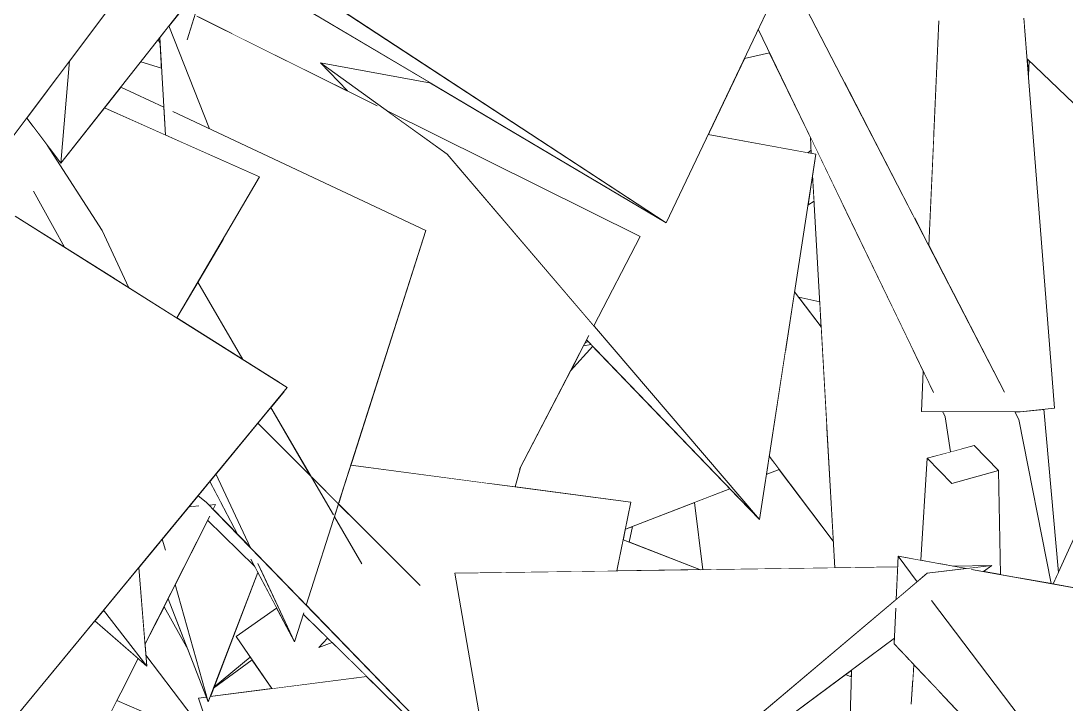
# Model space of a CAD drawing. Header units: millimetres. Extents: x -9413 to 8527, y -300 to 11224.
# Drawn here: x -6527 to -5940, y 4386 to 4770 of the extents above; entities that cross this region are included whole.
import ezdxf

# ---------------------------------------------------------------- set-up
doc = ezdxf.new("R2010")
doc.units = ezdxf.units.MM
doc.header["$MEASUREMENT"] = 0
doc.linetypes.add('Wipeout_Contour', pattern=[1000, 0, -1000])
doc.layers.add('Interior - Furniture', color=7, linetype='Continuous')
doc.layers.add('Interior - Furniture _Pen_No__4', color=7, linetype='Continuous', lineweight=20, true_color=0x029e21)

# ---------------------------------------------------------------- blocks, each defined once
blk = doc.blocks.new('Section Elem_40_6')
at = {"color": 254, "linetype": 'Wipeout_Contour', "lineweight": 0, "ltscale": 52964.041589}
blk.add_wipeout([(-5961.9, 4777.61), (-5789.05, 4611.16), (-5783.12, 4625.9), (-5939.13, 4776.13), (-5940.61, 4772.25), (-5945.12, 4781.9), (-5957.31, 4793.63)], dxfattribs=at).dxf.layer = 'Interior - Furniture'
at = {"color": 254, "linetype": 'Wipeout_Contour', "lineweight": 0, "ltscale": 30604.570129}
blk.add_wipeout([(-6099.81, 4792.98), (-6112.9, 4765.44), (-6014.4, 4561.39), (-6013.04, 4561.68)], dxfattribs=at).dxf.layer = 'Interior - Furniture'
at = {"color": 254, "linetype": 'Wipeout_Contour', "lineweight": 0, "ltscale": 32052.477595}
blk.add_wipeout([(-6459.92, 4747.25), (-6448.24, 4743.57), (-6449.05, 4757.35), (-6450.05, 4759.8)], dxfattribs=at).dxf.layer = 'Interior - Furniture'
at = {"color": 254, "linetype": 'Wipeout_Contour', "lineweight": 0, "ltscale": 31758.811168}
blk.add_wipeout([(-6347.07, 4744.39), (-6409.04, 4763.27), (-6343.81, 4730.82), (-6358.98, 4746.59)], dxfattribs=at).dxf.layer = 'Interior - Furniture'
at = {"color": 254, "linetype": 'Wipeout_Contour', "lineweight": 0, "ltscale": 32007.559501}
blk.add_wipeout([(-6480.36, 4721.26), (-6446.05, 4706.05), (-6446.96, 4721.61), (-6471.14, 4732.99)], dxfattribs=at).dxf.layer = 'Interior - Furniture'
at = {"color": 254, "linetype": 'Wipeout_Contour', "lineweight": 0, "ltscale": 24009.176674}
blk.add_wipeout([(-6520.2, 4674.41), (-6508.02, 4646.29), (-6502.76, 4642.98)], dxfattribs=at).dxf.layer = 'Interior - Furniture'
at = {"color": 254, "linetype": 'Wipeout_Contour', "lineweight": 0, "ltscale": 23165.234752}
blk.add_wipeout([(-6209.35, 4590.98), (-6210.45, 4588.86), (-6208.48, 4590.08)], dxfattribs=at).dxf.layer = 'Interior - Furniture'
at = {"color": 254, "linetype": 'Wipeout_Contour', "lineweight": 0, "ltscale": 52466.455497}
blk.add_wipeout([(-6007.79, 4547.7), (-6004.79, 4527.96), (-5991.62, 4531.58), (-5977.91, 4517.49), (-5976.66, 4459.04), (-5965.91, 4457.13), (-5966.46, 4546.23)], dxfattribs=at).dxf.layer = 'Interior - Furniture'
at = {"color": 254, "linetype": 'Wipeout_Contour', "lineweight": 0, "ltscale": 23544.158762}
blk.add_wipeout([(-6431.39, 4498.93), (-6432.87, 4497.14), (-6429.88, 4497.39)], dxfattribs=at).dxf.layer = 'Interior - Furniture'
at = {"color": 254, "linetype": 'Wipeout_Contour', "lineweight": 0, "ltscale": 30556.386055}
blk.add_wipeout([(-6188.8, 4478.57), (-6185.46, 4477.28), (-6183.64, 4486.11), (-6187.57, 4484.59)], dxfattribs=at).dxf.layer = 'Interior - Furniture'
at = {"color": 254, "linetype": 'Wipeout_Contour', "lineweight": 0, "ltscale": 23547.68803}
blk.add_wipeout([(-6448.96, 4477.63), (-6446.01, 4472.69), (-6447.8, 4479.03)], dxfattribs=at).dxf.layer = 'Interior - Furniture'
at = {"color": 254, "linetype": 'Wipeout_Contour', "lineweight": 0, "ltscale": 62369.326038}
blk.add_wipeout([(-6446.82, 4440.98), (-6457.53, 4419.69), (-6457.05, 4413.7), (-6420.47, 4365.64), (-6419.32, 4365.14), (-6427.46, 4389.69), (-6423.05, 4390.25), (-6433.35, 4416.71)], dxfattribs=at).dxf.layer = 'Interior - Furniture'
at = {"color": 254, "linetype": 'Wipeout_Contour', "lineweight": 0, "ltscale": 29845.286167}
blk.add_wipeout([(-6060.71, 4397.47), (-6062.2, 4341.58), (-6034.49, 4346.85), (-6029.42, 4399.29)], dxfattribs=at).dxf.layer = 'Interior - Furniture'
at = {"color": 254, "linetype": 'Wipeout_Contour', "lineweight": 0, "ltscale": 30580.724937}
blk.add_wipeout([(-6097.08, 4798.72), (-6099.81, 4792.98), (-6013.04, 4561.68), (-5974.43, 4561.64)], dxfattribs=at).dxf.layer = 'Interior - Furniture'
at = {"color": 254, "linetype": 'Wipeout_Contour', "lineweight": 0, "ltscale": 39801.351473}
blk.add_wipeout([(-6424.3, 4779.95), (-6427.21, 4772.3), (-6409.04, 4763.27), (-6347.07, 4744.39), (-6297.95, 4735.32)], dxfattribs=at).dxf.layer = 'Interior - Furniture'
at = {"color": 254, "linetype": 'Wipeout_Contour', "lineweight": 0, "ltscale": 37695.393501}
blk.add_wipeout([(-5963.57, 4771.79), (-5961.78, 4748.92), (-5797.34, 4590.57), (-5789.05, 4611.16), (-5961.9, 4777.61)], dxfattribs=at).dxf.layer = 'Interior - Furniture'
at = {"color": 254, "linetype": 'Wipeout_Contour', "lineweight": 0, "ltscale": 24046.544422}
blk.add_wipeout([(-6449.25, 4760.81), (-6450.05, 4759.8), (-6449.05, 4757.35)], dxfattribs=at).dxf.layer = 'Interior - Furniture'
at = {"color": 254, "linetype": 'Wipeout_Contour', "lineweight": 0, "ltscale": 39959.737471}
blk.add_wipeout([(-6512.5, 4700.39), (-6521.53, 4712.31), (-6473.9, 4624.83), (-6466.64, 4620.26), (-6481.63, 4652.31)], dxfattribs=at).dxf.layer = 'Interior - Furniture'
at = {"color": 254, "linetype": 'Wipeout_Contour', "lineweight": 0, "ltscale": 22610.559437}
blk.add_wipeout([(-6008.92, 4550.71), (-6009.25, 4550.71), (-6007.79, 4547.7)], dxfattribs=at).dxf.layer = 'Interior - Furniture'
at = {"color": 254, "linetype": 'Wipeout_Contour', "lineweight": 0, "ltscale": 22378.403804}
blk.add_wipeout([(-5966.46, 4546.23), (-5965.91, 4457.13), (-5948.17, 4453.96)], dxfattribs=at).dxf.layer = 'Interior - Furniture'
at = {"color": 254, "linetype": 'Wipeout_Contour', "lineweight": 0, "ltscale": 30024.944059}
blk.add_wipeout([(-6021.59, 4467.06), (-6012.37, 4465.42), (-6004.16, 4510.29), (-6017.87, 4524.37)], dxfattribs=at).dxf.layer = 'Interior - Furniture'
at = {"color": 254, "linetype": 'Wipeout_Contour', "lineweight": 0, "ltscale": 62724.40888}
blk.add_wipeout([(-6427.72, 4503.38), (-6423.2, 4499.82), (-6421.53, 4498.09), (-6417.93, 4498.4), (-6419.26, 4495.76), (-6418.81, 4495.3), (-6414.84, 4499.47), (-6421.13, 4511.37)], dxfattribs=at).dxf.layer = 'Interior - Furniture'
at = {"color": 254, "linetype": 'Wipeout_Contour', "lineweight": 0, "ltscale": 38082.232317}
blk.add_wipeout([(-6185.46, 4477.28), (-6145.41, 4461.79), (-6144.05, 4461.81), (-6148.69, 4499.62), (-6183.64, 4486.11)], dxfattribs=at).dxf.layer = 'Interior - Furniture'
at = {"color": 254, "linetype": 'Wipeout_Contour', "lineweight": 0, "ltscale": 23525.761907}
blk.add_wipeout([(-6480.77, 4439.05), (-6456.58, 4407.64), (-6460.95, 4463.09)], dxfattribs=at).dxf.layer = 'Interior - Furniture'
at = {"color": 254, "linetype": 'Wipeout_Contour', "lineweight": 0, "ltscale": 23460.947062}
blk.add_wipeout([(-6446.82, 4440.98), (-6433.35, 4416.71), (-6444.54, 4445.5)], dxfattribs=at).dxf.layer = 'Interior - Furniture'
at = {"color": 254, "linetype": 'Wipeout_Contour', "lineweight": 0, "ltscale": 38844.551713}
blk.add_wipeout([(-6420.89, 4390.53), (-6401.84, 4392.98), (-6386.18, 4394.99), (-6397.28, 4411.09), (-6419.06, 4395.29)], dxfattribs=at).dxf.layer = 'Interior - Furniture'
at = {"color": 254, "linetype": 'Wipeout_Contour', "lineweight": 0, "ltscale": 22472.801706}
blk.add_wipeout([(-6060.71, 4397.47), (-6059.88, 4405.89), (-6060.5, 4405.42)], dxfattribs=at).dxf.layer = 'Interior - Furniture'
at = {"color": 254, "linetype": 'Wipeout_Contour', "lineweight": 0, "ltscale": 29770.109073}
blk.add_wipeout([(-6029.42, 4399.29), (-6034.49, 4346.85), (-6032.2, 4347.29), (-6030.29, 4347.65)], dxfattribs=at).dxf.layer = 'Interior - Furniture'
at = {"color": 254, "linetype": 'Wipeout_Contour', "lineweight": 0, "ltscale": 93241.493933}
blk.add_wipeout([(-6081.69, 4886.66), (-6092.68, 4865.42), (-6090.23, 4822.17), (-6085.59, 4822.9), (-6089.77, 4814.1), (-6087.89, 4780.96), (-6064.14, 4735.04), (-6061.6, 4876.69), (-6061.89, 4876.83), (-6063.02, 4873.95), (-6072.62, 4849.46), (-6080.63, 4886.13)], dxfattribs=at).dxf.layer = 'Interior - Furniture'
at = {"color": 254, "linetype": 'Wipeout_Contour', "lineweight": 0, "ltscale": 39726.366779}
blk.add_wipeout([(-6420.82, 4789.08), (-6424.3, 4779.95), (-6297.95, 4735.32), (-6296.72, 4735.1), (-6359.27, 4772.21)], dxfattribs=at).dxf.layer = 'Interior - Furniture'
at = {"color": 254, "linetype": 'Wipeout_Contour', "lineweight": 0, "ltscale": 30493.062261}
blk.add_wipeout([(-6016.98, 4643.89), (-6004.93, 4620.59), (-5970.15, 4770.31), (-6011.33, 4770.2)], dxfattribs=at).dxf.layer = 'Interior - Furniture'
at = {"color": 254, "linetype": 'Wipeout_Contour', "lineweight": 0, "ltscale": 78737.785023}
blk.add_wipeout([(-6441.96, 4719.25), (-6434.7, 4701.01), (-6393.09, 4682.55), (-6413.5, 4647.8), (-6381.11, 4566.47), (-6377.54, 4564.23), (-6379.34, 4562.04), (-6357.94, 4508.31), (-6348.73, 4499), (-6299.77, 4652.31)], dxfattribs=at).dxf.layer = 'Interior - Furniture'
at = {"color": 254, "linetype": 'Wipeout_Contour', "lineweight": 0, "ltscale": 64136.434363}
blk.add_wipeout([(-6582.5, 4637.79), (-6530.52, 4660.44), (-6508.02, 4646.29), (-6520.2, 4674.41), (-6502.76, 4642.98), (-6473.9, 4624.83), (-6521.53, 4712.31), (-6524.02, 4715.6)], dxfattribs=at).dxf.layer = 'Interior - Furniture'
at = {"color": 254, "linetype": 'Wipeout_Contour', "lineweight": 0, "ltscale": 53749.062738}
blk.add_wipeout([(-6249.46, 4508.33), (-6184.47, 4499.82), (-6187.57, 4484.59), (-6128.87, 4507.28), (-6205.84, 4587.33), (-6218.39, 4573.53), (-6246.56, 4519.15)], dxfattribs=at).dxf.layer = 'Interior - Furniture'
at = {"color": 254, "linetype": 'Wipeout_Contour', "lineweight": 0, "ltscale": 30358.151531}
blk.add_wipeout([(-6097.49, 4585.53), (-6106.74, 4525.6), (-6070.71, 4477.91), (-6074.3, 4541.33)], dxfattribs=at).dxf.layer = 'Interior - Furniture'
at = {"color": 254, "linetype": 'Wipeout_Contour', "lineweight": 0, "ltscale": 22661.981111}
blk.add_wipeout([(-6020.14, 4573.28), (-6021.15, 4550.75), (-6017.29, 4567.37)], dxfattribs=at).dxf.layer = 'Interior - Furniture'
at = {"color": 254, "linetype": 'Wipeout_Contour', "lineweight": 0, "ltscale": 30079.400452}
blk.add_wipeout([(-6008.92, 4550.71), (-6007.79, 4547.7), (-5966.46, 4546.23), (-5968.71, 4550.57)], dxfattribs=at).dxf.layer = 'Interior - Furniture'
at = {"color": 254, "linetype": 'Wipeout_Contour', "lineweight": 0, "ltscale": 22482.953805}
blk.add_wipeout([(-6004.16, 4510.29), (-6012.37, 4465.42), (-6007.05, 4464.47)], dxfattribs=at).dxf.layer = 'Interior - Furniture'
at = {"color": 254, "linetype": 'Wipeout_Contour', "lineweight": 0, "ltscale": 22864.947779}
blk.add_wipeout([(-6192.35, 4461.11), (-6145.41, 4461.79), (-6188.8, 4478.57)], dxfattribs=at).dxf.layer = 'Interior - Furniture'
at = {"color": 254, "linetype": 'Wipeout_Contour', "lineweight": 0, "ltscale": 46704.643059}
blk.add_wipeout([(-6418.95, 4395.56), (-6398.39, 4412.7), (-6406.31, 4424.17), (-6383.54, 4440.21), (-6394.09, 4460.18), (-6396.16, 4454.81)], dxfattribs=at).dxf.layer = 'Interior - Furniture'
at = {"color": 254, "linetype": 'Wipeout_Contour', "lineweight": 0, "ltscale": 23528.770649}
blk.add_wipeout([(-6480.77, 4439.05), (-6485.74, 4433.03), (-6456.58, 4407.64)], dxfattribs=at).dxf.layer = 'Interior - Furniture'
at = {"color": 254, "linetype": 'Wipeout_Contour', "lineweight": 0, "ltscale": 44659.847363}
blk.add_wipeout([(-6030.29, 4347.65), (-6008.34, 4351.83), (-6013.5, 4361.83), (-6026.85, 4386.28), (-6026.01, 4399.14), (-6029.42, 4399.29)], dxfattribs=at).dxf.layer = 'Interior - Furniture'
at = {"color": 254, "linetype": 'Wipeout_Contour', "lineweight": 0, "ltscale": 57292.930715}
blk.add_wipeout([(-6594.38, 4893.33), (-6608.58, 4881.33), (-6597.15, 4766.3), (-6424.91, 4928.43), (-6586.48, 4900), (-6588.66, 4898.16), (-6593.92, 4892.65)], dxfattribs=at).dxf.layer = 'Interior - Furniture'
at = {"color": 254, "linetype": 'Wipeout_Contour', "lineweight": 0, "ltscale": 60434.511827}
blk.add_wipeout([(-6017.29, 4567.37), (-6021.15, 4550.75), (-5965.64, 4550.55), (-5970.15, 4770.31), (-6004.93, 4620.59), (-5974.43, 4561.64), (-6013.04, 4561.68), (-6014.4, 4561.39)], dxfattribs=at).dxf.layer = 'Interior - Furniture'
at = {"color": 254, "linetype": 'Wipeout_Contour', "lineweight": 0, "ltscale": 23705.538063}
blk.add_wipeout([(-6427.84, 4623.41), (-6439.66, 4603.29), (-6402.53, 4579.95)], dxfattribs=at).dxf.layer = 'Interior - Furniture'
at = {"color": 254, "linetype": 'Wipeout_Contour', "lineweight": 0, "ltscale": 30479.787613}
blk.add_wipeout([(-6092.49, 4617.94), (-6097.49, 4585.53), (-6074.3, 4541.33), (-6077.54, 4598.34)], dxfattribs=at).dxf.layer = 'Interior - Furniture'
at = {"color": 254, "linetype": 'Wipeout_Contour', "lineweight": 0, "ltscale": 30877.599787}
blk.add_wipeout([(-6211.14, 4587.53), (-6218.39, 4573.53), (-6205.84, 4587.33), (-6206.79, 4588.31)], dxfattribs=at).dxf.layer = 'Interior - Furniture'
at = {"color": 254, "linetype": 'Wipeout_Contour', "lineweight": 0, "ltscale": 22788.301557}
blk.add_wipeout([(-6108.35, 4515.22), (-6101.04, 4518.04), (-6106.74, 4525.6)], dxfattribs=at).dxf.layer = 'Interior - Furniture'
at = {"color": 254, "linetype": 'Wipeout_Contour', "lineweight": 0, "ltscale": 37437.652619}
blk.add_wipeout([(-6007.05, 4464.47), (-6003.59, 4463.85), (-5990.13, 4464.04), (-5977.91, 4517.49), (-6004.16, 4510.29)], dxfattribs=at).dxf.layer = 'Interior - Furniture'
at = {"color": 254, "linetype": 'Wipeout_Contour', "lineweight": 0, "ltscale": 44881.056986}
blk.add_wipeout([(-6060.71, 4397.47), (-6029.42, 4399.29), (-6029.23, 4412.39), (-6036.53, 4420.08), (-6036.38, 4423.39), (-6059.88, 4405.89)], dxfattribs=at).dxf.layer = 'Interior - Furniture'
at = {"color": 254, "linetype": 'Wipeout_Contour', "lineweight": 0, "ltscale": 31102.392346}
blk.add_wipeout([(-6419.06, 4395.29), (-6397.28, 4411.09), (-6398.39, 4412.7), (-6418.95, 4395.56)], dxfattribs=at).dxf.layer = 'Interior - Furniture'
at = {"color": 254, "linetype": 'Wipeout_Contour', "lineweight": 0, "ltscale": 22783.115531}
blk.add_wipeout([(-5965.64, 4550.55), (-5963.57, 4771.79), (-5970.15, 4770.31)], dxfattribs=at).dxf.layer = 'Interior - Furniture'
at = {"color": 254, "linetype": 'Wipeout_Contour', "lineweight": 0, "ltscale": 55834.526488}
blk.add_wipeout([(-6504.78, 4690.21), (-6512.5, 4700.39), (-6481.63, 4652.31), (-6466.64, 4620.26), (-6439.66, 4603.29), (-6393.09, 4682.55), (-6480.36, 4721.26)], dxfattribs=at).dxf.layer = 'Interior - Furniture'
at = {"color": 254, "linetype": 'Wipeout_Contour', "lineweight": 0, "ltscale": 61143.812736}
blk.add_wipeout([(-6083.02, 4703.55), (-6083.57, 4704.67), (-6083.05, 4695.65), (-6080.57, 4695.19), (-6082.37, 4683.55), (-6069.85, 4462.89), (-6069.01, 4462.9), (-6065.36, 4666.95)], dxfattribs=at).dxf.layer = 'Interior - Furniture'
at = {"color": 254, "linetype": 'Wipeout_Contour', "lineweight": 0, "ltscale": 37348.990474}
blk.add_wipeout([(-5990.13, 4464.04), (-5981.62, 4464.17), (-5986.21, 4460.75), (-5976.66, 4459.04), (-5977.91, 4517.49)], dxfattribs=at).dxf.layer = 'Interior - Furniture'
at = {"color": 254, "linetype": 'Wipeout_Contour', "lineweight": 0, "ltscale": 69771.096767}
blk.add_wipeout([(-6406.31, 4424.17), (-6386.18, 4394.99), (-6332.89, 4401.83), (-6352.32, 4420.91), (-6359.76, 4418.03), (-6354.87, 4423.41), (-6368.57, 4436.87), (-6373.54, 4421.29), (-6383.54, 4440.21)], dxfattribs=at).dxf.layer = 'Interior - Furniture'
at = {"color": 254, "linetype": 'Wipeout_Contour', "lineweight": 0, "ltscale": 22405.23326}
blk.add_wipeout([(-6029.23, 4412.39), (-6029.42, 4399.29), (-6028.4, 4411.52)], dxfattribs=at).dxf.layer = 'Interior - Furniture'
at = {"color": 254, "linetype": 'Wipeout_Contour', "lineweight": 0, "ltscale": 22476.853056}
blk.add_wipeout([(-6060.5, 4405.42), (-6063.94, 4402.86), (-6060.61, 4401.56)], dxfattribs=at).dxf.layer = 'Interior - Furniture'
at = {"color": 254, "linetype": 'Wipeout_Contour', "lineweight": 0, "ltscale": 30898.913174}
blk.add_wipeout([(-6064.14, 4735.04), (-6043.82, 4695.77), (-6054.35, 4873.09), (-6061.6, 4876.69)], dxfattribs=at).dxf.layer = 'Interior - Furniture'
at = {"color": 254, "linetype": 'Wipeout_Contour', "lineweight": 0, "ltscale": 22629.254467}
blk.add_wipeout([(-5963.57, 4771.79), (-5965.64, 4550.55), (-5946.44, 4552.63)], dxfattribs=at).dxf.layer = 'Interior - Furniture'
at = {"color": 254, "linetype": 'Wipeout_Contour', "lineweight": 0, "ltscale": 46284.710034}
blk.add_wipeout([(-6120.69, 4749.04), (-6140.98, 4706.34), (-6085.02, 4696.01), (-6083.16, 4697.56), (-6083.57, 4704.67), (-6106.49, 4752.15)], dxfattribs=at).dxf.layer = 'Interior - Furniture'
at = {"color": 254, "linetype": 'Wipeout_Contour', "lineweight": 0, "ltscale": 23012.020209}
blk.add_wipeout([(-6082.37, 4683.55), (-6084.97, 4666.66), (-6081.53, 4668.79)], dxfattribs=at).dxf.layer = 'Interior - Furniture'
at = {"color": 254, "linetype": 'Wipeout_Contour', "lineweight": 0, "ltscale": 45305.365738}
blk.add_wipeout([(-6069.01, 4462.9), (-6034.58, 4463.4), (-6034.31, 4469.33), (-6030.34, 4468.62), (-6038.85, 4612.04), (-6065.36, 4666.95)], dxfattribs=at).dxf.layer = 'Interior - Furniture'
at = {"color": 254, "linetype": 'Wipeout_Contour', "lineweight": 0, "ltscale": 22892.962006}
blk.add_wipeout([(-6078.33, 4612.28), (-6090.16, 4614.89), (-6077.54, 4598.34)], dxfattribs=at).dxf.layer = 'Interior - Furniture'
at = {"color": 254, "linetype": 'Wipeout_Contour', "lineweight": 0, "ltscale": 30043.608655}
blk.add_wipeout([(-5991.62, 4531.58), (-6017.87, 4524.37), (-6004.16, 4510.29), (-5977.91, 4517.49)], dxfattribs=at).dxf.layer = 'Interior - Furniture'
at = {"color": 254, "linetype": 'Wipeout_Contour', "lineweight": 0, "ltscale": 23225.963414}
blk.add_wipeout([(-6354.87, 4423.41), (-6359.76, 4418.03), (-6352.32, 4420.91)], dxfattribs=at).dxf.layer = 'Interior - Furniture'
at = {"color": 254, "linetype": 'Wipeout_Contour', "lineweight": 0, "ltscale": 29860.632315}
blk.add_wipeout([(-6029.42, 4399.29), (-6026.01, 4399.14), (-6025.41, 4408.37), (-6028.4, 4411.52)], dxfattribs=at).dxf.layer = 'Interior - Furniture'
at = {"color": 254, "linetype": 'Wipeout_Contour', "lineweight": 0, "ltscale": 84775.312456}
blk.add_wipeout([(-6427.46, 4389.69), (-6419.32, 4365.14), (-6343.06, 4332.48), (-6350.72, 4343.59), (-6258.26, 4305.2), (-6256.85, 4306.77), (-6261.11, 4331.3), (-6332.89, 4401.83), (-6420.89, 4390.53), (-6422.02, 4387.59), (-6423.05, 4390.25)], dxfattribs=at).dxf.layer = 'Interior - Furniture'
at = {"color": 254, "linetype": 'Wipeout_Contour', "lineweight": 0, "ltscale": 44918.323356}
blk.add_wipeout([(-6112.37, 4366.79), (-6090.51, 4336.19), (-6062.2, 4341.58), (-6060.71, 4397.47), (-6060.61, 4401.56), (-6063.94, 4402.86)], dxfattribs=at).dxf.layer = 'Interior - Furniture'
at = {"layer": 'Interior - Furniture _Pen_No__4', "linetype": 'Continuous'}
blk.add_line((-5977.91, 4517.49), (-5991.62, 4531.58), dxfattribs=at)
at = {"color": 254, "linetype": 'Wipeout_Contour', "lineweight": 0, "ltscale": 46190.081278}
blk.add_wipeout([(-6034.84, 4863.4), (-6054.35, 4873.09), (-6043.82, 4695.77), (-6024.72, 4658.85), (-6022.77, 4770.13), (-6027.36, 4814.64)], dxfattribs=at).dxf.layer = 'Interior - Furniture'
at = {"color": 254, "linetype": 'Wipeout_Contour', "lineweight": 0, "ltscale": 23442.147532}
blk.add_wipeout([(-6353.61, 4780.38), (-6164.58, 4656.7), (-6085.59, 4822.9)], dxfattribs=at).dxf.layer = 'Interior - Furniture'
at = {"color": 254, "linetype": 'Wipeout_Contour', "lineweight": 0, "ltscale": 22858.395355}
blk.add_wipeout([(-5961.78, 4748.92), (-5961.04, 4739.45), (-5960.67, 4747.85)], dxfattribs=at).dxf.layer = 'Interior - Furniture'
at = {"color": 254, "linetype": 'Wipeout_Contour', "lineweight": 0, "ltscale": 29772.708657}
blk.add_wipeout([(-5858.86, 4649.81), (-5947.05, 4453.76), (-5929.5, 4450.63), (-5836.7, 4628.47)], dxfattribs=at).dxf.layer = 'Interior - Furniture'
at = {"color": 254, "linetype": 'Wipeout_Contour', "lineweight": 0, "ltscale": 30180.223648}
blk.add_wipeout([(-6026.01, 4585.44), (-6038.85, 4612.04), (-6030.34, 4468.62), (-6028.07, 4468.22)], dxfattribs=at).dxf.layer = 'Interior - Furniture'
at = {"color": 254, "linetype": 'Wipeout_Contour', "lineweight": 0, "ltscale": 60669.781142}
blk.add_wipeout([(-6128.87, 4507.28), (-6148.69, 4499.62), (-6144.05, 4461.81), (-6069.85, 4462.89), (-6070.71, 4477.91), (-6101.04, 4518.04), (-6108.35, 4515.22), (-6112.24, 4489.98)], dxfattribs=at).dxf.layer = 'Interior - Furniture'
at = {"color": 254, "linetype": 'Wipeout_Contour', "lineweight": 0, "ltscale": 39040.300768}
blk.add_wipeout([(-6440.57, 4453.39), (-6422.02, 4387.59), (-6394.09, 4460.18), (-6396.02, 4463.84), (-6422.32, 4489.67)], dxfattribs=at).dxf.layer = 'Interior - Furniture'
at = {"color": 254, "linetype": 'Wipeout_Contour', "lineweight": 0, "ltscale": 22382.791703}
blk.add_wipeout([(-6025.41, 4408.37), (-6026.85, 4386.28), (-6023.23, 4406.07)], dxfattribs=at).dxf.layer = 'Interior - Furniture'
at = {"layer": 'Interior - Furniture _Pen_No__4', "linetype": 'Continuous'}
for p, q in [((-5797.34, 4590.57), (-5961.78, 4748.92)), ((-5961.04, 4739.45), (-5960.67, 4747.85))]:
    blk.add_line(p, q, dxfattribs=at)
at = {"color": 254, "linetype": 'Wipeout_Contour', "lineweight": 0, "ltscale": 30534.326895}
blk.add_wipeout([(-6024.72, 4658.85), (-6016.98, 4643.89), (-6014.32, 4703.5), (-6022.77, 4770.13)], dxfattribs=at).dxf.layer = 'Interior - Furniture'
at = {"color": 254, "linetype": 'Wipeout_Contour', "lineweight": 0, "ltscale": 67803.421501}
blk.add_wipeout([(-6026.01, 4585.44), (-6028.07, 4468.22), (-6021.59, 4467.06), (-6017.87, 4524.37), (-6004.79, 4527.96), (-6007.79, 4547.7), (-6009.25, 4550.71), (-6021.15, 4550.75), (-6020.14, 4573.28)], dxfattribs=at).dxf.layer = 'Interior - Furniture'
at = {"color": 254, "linetype": 'Wipeout_Contour', "lineweight": 0, "ltscale": 52295.867731}
blk.add_wipeout([(-5965.64, 4550.55), (-5968.71, 4550.57), (-5966.46, 4546.23), (-5948.17, 4453.96), (-5947.05, 4453.76), (-5944.14, 4460.22), (-5952.44, 4551.98)], dxfattribs=at).dxf.layer = 'Interior - Furniture'
at = {"color": 254, "linetype": 'Wipeout_Contour', "lineweight": 0, "ltscale": 62420.723655}
blk.add_wipeout([(-6394.09, 4544.16), (-6417.66, 4515.58), (-6398.28, 4474.17), (-6366.96, 4441.92), (-6348.8, 4498.78), (-6357.7, 4507.69), (-6351.69, 4492.61), (-6364.35, 4514.36)], dxfattribs=at).dxf.layer = 'Interior - Furniture'
at = {"color": 254, "linetype": 'Wipeout_Contour', "lineweight": 0, "ltscale": 23437.082956}
blk.add_wipeout([(-6440.57, 4453.39), (-6444.54, 4445.5), (-6422.02, 4387.59)], dxfattribs=at).dxf.layer = 'Interior - Furniture'
at = {"color": 254, "linetype": 'Wipeout_Contour', "lineweight": 0, "ltscale": 29791.856039}
blk.add_wipeout([(-6023.23, 4406.07), (-6026.85, 4386.28), (-6013.5, 4361.83), (-6011.5, 4393.71)], dxfattribs=at).dxf.layer = 'Interior - Furniture'
at = {"layer": 'Interior - Furniture _Pen_No__4', "linetype": 'Continuous'}
for p, q in [((-5946.44, 4552.63), (-5963.57, 4771.79)), ((-6021.15, 4550.75), (-6020.14, 4573.28)), ((-5965.64, 4550.55), (-5946.44, 4552.63)), ((-6021.15, 4550.75), (-5965.64, 4550.55)), ((-6007.79, 4547.7), (-6009.25, 4550.71)), ((-6004.79, 4527.96), (-6007.79, 4547.7)), ((-5966.46, 4546.23), (-5968.71, 4550.57)), ((-5991.62, 4531.58), (-6017.87, 4524.37)), ((-6017.87, 4524.37), (-6004.16, 4510.29)), ((-6004.16, 4510.29), (-5977.91, 4517.49))]:
    blk.add_line(p, q, dxfattribs=at)
at = {"color": 254, "linetype": 'Wipeout_Contour', "lineweight": 0, "ltscale": 53831.859121}
blk.add_wipeout([(-6019.09, 4855.59), (-6027.36, 4814.64), (-6022.77, 4770.13), (-6014.32, 4703.5), (-6011.33, 4770.2), (-5993.59, 4815.63), (-5991.48, 4841.88)], dxfattribs=at).dxf.layer = 'Interior - Furniture'
at = {"color": 254, "linetype": 'Wipeout_Contour', "lineweight": 0, "ltscale": 23491.728517}
blk.add_wipeout([(-6393.79, 4544.52), (-6364.95, 4515.39), (-6386.83, 4552.96)], dxfattribs=at).dxf.layer = 'Interior - Furniture'
at = {"color": 254, "linetype": 'Wipeout_Contour', "lineweight": 0, "ltscale": 31319.260718}
blk.add_wipeout([(-6417.66, 4515.58), (-6421.13, 4511.37), (-6405.28, 4481.37), (-6398.28, 4474.17)], dxfattribs=at).dxf.layer = 'Interior - Furniture'
at = {"color": 254, "linetype": 'Wipeout_Contour', "lineweight": 0, "ltscale": 29965.286972}
blk.add_wipeout([(-5995.79, 4462.46), (-6034.31, 4469.33), (-6023.48, 4455.05), (-6017.86, 4459.79)], dxfattribs=at).dxf.layer = 'Interior - Furniture'
at = {"color": 254, "linetype": 'Wipeout_Contour', "lineweight": 0, "ltscale": 23315.113396}
blk.add_wipeout([(-6368.35, 4437.56), (-6392.71, 4462.27), (-6373.54, 4421.29)], dxfattribs=at).dxf.layer = 'Interior - Furniture'
at = {"color": 254, "linetype": 'Wipeout_Contour', "lineweight": 0, "ltscale": 22314.818054}
blk.add_wipeout([(-6011.5, 4393.71), (-6013.5, 4361.83), (-6007.24, 4389.23)], dxfattribs=at).dxf.layer = 'Interior - Furniture'
at = {"layer": 'Interior - Furniture _Pen_No__4', "linetype": 'Continuous'}
blk.add_line((-6016.98, 4643.89), (-6011.33, 4770.2), dxfattribs=at)
at = {"color": 254, "linetype": 'Wipeout_Contour', "lineweight": 0, "ltscale": 23489.187974}
blk.add_wipeout([(-6418.81, 4495.3), (-6405.28, 4481.37), (-6414.84, 4499.47)], dxfattribs=at).dxf.layer = 'Interior - Furniture'
at = {"color": 254, "linetype": 'Wipeout_Contour', "lineweight": 0, "ltscale": 23359.41178}
blk.add_wipeout([(-6394.15, 4465.33), (-6398.04, 4467.66), (-6373.54, 4421.29)], dxfattribs=at).dxf.layer = 'Interior - Furniture'
at = {"color": 254, "linetype": 'Wipeout_Contour', "lineweight": 0, "ltscale": 22280.992268}
blk.add_wipeout([(-6013.5, 4361.83), (-5988.11, 4369.08), (-6007.24, 4389.23)], dxfattribs=at).dxf.layer = 'Interior - Furniture'
at = {"color": 254, "linetype": 'Wipeout_Contour', "lineweight": 0, "ltscale": 117160.230808}
blk.add_wipeout([(-5993.09, 4461.98), (-6015.51, 4444.55), (-5953.14, 4362.33), (-5935.76, 4365.64), (-5931.91, 4362.55), (-5928.06, 4371.35), (-5909.57, 4344.69), (-5884.45, 4324.6), (-5898.5, 4328.73), (-5873.55, 4292.75), (-5812.18, 4282.46), (-5803.6, 4304.38), (-5865.58, 4357.18), (-5799.8, 4358.3), (-5787.42, 4345.74), (-5758.32, 4420.08)], dxfattribs=at).dxf.layer = 'Interior - Furniture'
at = {"layer": 'Interior - Furniture _Pen_No__4', "linetype": 'Continuous'}
for p, q in [((-5947.05, 4453.76), (-5858.86, 4649.81)), ((-5944.14, 4460.22), (-5952.44, 4551.98)), ((-5948.17, 4453.96), (-5966.46, 4546.23)), ((-5976.66, 4459.04), (-5977.91, 4517.49))]:
    blk.add_line(p, q, dxfattribs=at)
at = {"color": 254, "linetype": 'Wipeout_Contour', "lineweight": 0, "ltscale": 81137.536068}
blk.add_wipeout([(-6036.53, 4420.08), (-5898.3, 4274.48), (-5913.61, 4299.47), (-5904.27, 4297.9), (-5904.35, 4298.01), (-5942.59, 4338.12), (-5940.19, 4343.6), (-5959.23, 4361.17), (-5953.14, 4362.33), (-6015.51, 4444.55), (-6035.63, 4440.12)], dxfattribs=at).dxf.layer = 'Interior - Furniture'
at = {"color": 254, "linetype": 'Wipeout_Contour', "lineweight": 0, "ltscale": 22496.40526}
blk.add_wipeout([(-6034.31, 4469.33), (-6035.41, 4445.01), (-6023.48, 4455.05)], dxfattribs=at).dxf.layer = 'Interior - Furniture'
at = {"color": 254, "linetype": 'Wipeout_Contour', "lineweight": 0, "ltscale": 67473.228513}
blk.add_wipeout([(-6239.14, 4273.4), (-6237.79, 4273.39), (-6036.38, 4423.39), (-6035.63, 4440.12), (-6015.51, 4444.55), (-5993.09, 4461.98), (-5986.21, 4460.75), (-5981.62, 4464.17), (-6017.86, 4459.79)], dxfattribs=at).dxf.layer = 'Interior - Furniture'
at = {"layer": 'Interior - Furniture _Pen_No__4', "linetype": 'Continuous'}
for p, q in [((-6021.59, 4467.06), (-6017.87, 4524.37)), ((-6015.51, 4444.55), (-5953.14, 4362.33)), ((-6026.85, 4386.28), (-6025.41, 4408.37))]:
    blk.add_line(p, q, dxfattribs=at)
at = {"color": 254, "linetype": 'Wipeout_Contour', "lineweight": 0, "ltscale": 37841.342876}
blk.add_wipeout([(-6034.58, 4463.4), (-6283.37, 4459.79), (-6251.08, 4273.46), (-6239.14, 4273.4), (-6035.41, 4445.01)], dxfattribs=at).dxf.layer = 'Interior - Furniture'
at = {"color": 254, "linetype": 'Wipeout_Contour', "lineweight": 0, "ltscale": 22419.294211}
blk.add_wipeout([(-5981.62, 4464.17), (-6003.59, 4463.85), (-5995.79, 4462.46)], dxfattribs=at).dxf.layer = 'Interior - Furniture'
at = {"layer": 'Interior - Furniture _Pen_No__4', "linetype": 'Continuous'}
for p, q in [((-6035.41, 4445.01), (-6034.31, 4469.33)), ((-5995.79, 4462.46), (-6034.31, 4469.33)), ((-6034.31, 4469.33), (-6023.48, 4455.05)), ((-6017.86, 4459.79), (-5981.62, 4464.17)), ((-6003.59, 4463.85), (-5981.62, 4464.17)), ((-5758.32, 4420.08), (-5993.1, 4461.98)), ((-5981.62, 4464.17), (-5986.21, 4460.75)), ((-6036.53, 4420.08), (-6035.63, 4440.12)), ((-5898.29, 4274.46), (-6036.53, 4420.08)), ((-6060.61, 4401.56), (-6063.94, 4402.86)), ((-6060.71, 4397.47), (-6060.5, 4405.42)), ((-6062.2, 4341.58), (-6060.71, 4397.47))]:
    blk.add_line(p, q, dxfattribs=at)
at = {"color": 254, "linetype": 'Wipeout_Contour', "lineweight": 0, "ltscale": 92730.530095}
blk.add_wipeout([(-6366.96, 4441.92), (-6261.45, 4333.32), (-6283.37, 4459.79), (-6192.35, 4461.11), (-6184.47, 4499.82), (-6341.88, 4520.44), (-6346.71, 4505.32), (-6343.92, 4495.17), (-6302.99, 4452.87), (-6343.44, 4493.4), (-6335.65, 4465.06), (-6351.1, 4491.59)], dxfattribs=at).dxf.layer = 'Interior - Furniture'
at = {"layer": 'Interior - Furniture _Pen_No__4', "linetype": 'Continuous'}
for p, q in [((-6183.64, 4486.11), (-6185.46, 4477.28)), ((-6145.41, 4461.79), (-6188.8, 4478.57)), ((-6239.14, 4273.4), (-6017.86, 4459.79)), ((-6036.38, 4423.39), (-6237.79, 4273.39))]:
    blk.add_line(p, q, dxfattribs=at)
at = {"color": 254, "linetype": 'Wipeout_Contour', "lineweight": 0, "ltscale": 30846.636144}
blk.add_wipeout([(-6265.74, 4510.46), (-6249.46, 4508.33), (-6246.56, 4519.15), (-6246.96, 4518.4)], dxfattribs=at).dxf.layer = 'Interior - Furniture'
at = {"color": 254, "linetype": 'Wipeout_Contour', "lineweight": 0, "ltscale": 116852.219271}
blk.add_wipeout([(-6427.72, 4503.38), (-6431.39, 4498.93), (-6429.88, 4497.39), (-6427.23, 4497.61), (-6421.18, 4491.94), (-6422.32, 4489.67), (-6396.02, 4463.84), (-6398.04, 4467.66), (-6394.15, 4465.33), (-6392.71, 4462.27), (-6368.35, 4437.56), (-6368.57, 4436.87), (-6261.11, 4331.3), (-6261.45, 4333.32), (-6423.2, 4499.82)], dxfattribs=at).dxf.layer = 'Interior - Furniture'
at = {"layer": 'Interior - Furniture _Pen_No__4', "linetype": 'Continuous'}
for p, q in [((-6283.37, 4459.79), (-6034.58, 4463.4)), ((-6251.08, 4273.46), (-6283.37, 4459.79)), ((-6373.54, 4421.29), (-6368.35, 4437.56)), ((-6359.76, 4418.03), (-6354.87, 4423.41)), ((-6352.32, 4420.91), (-6359.76, 4418.03))]:
    blk.add_line(p, q, dxfattribs=at)
at = {"color": 254, "linetype": 'Wipeout_Contour', "lineweight": 0, "ltscale": 38776.391126}
blk.add_wipeout([(-6552.86, 4349.67), (-6421.66, 4092.77), (-6327.49, 4325.81), (-6473.34, 4388.28), (-6509.04, 4317.31)], dxfattribs=at).dxf.layer = 'Interior - Furniture'
at = {"layer": 'Interior - Furniture _Pen_No__4', "linetype": 'Continuous'}
blk.add_line((-6368.57, 4436.87), (-6261.11, 4331.3), dxfattribs=at)
at = {"color": 254, "linetype": 'Wipeout_Contour', "lineweight": 0, "ltscale": 23734.890102}
blk.add_wipeout([(-6573.19, 4327), (-6377.54, 4564.23), (-6530.52, 4660.44)], dxfattribs=at).dxf.layer = 'Interior - Furniture'
at = {"layer": 'Interior - Furniture _Pen_No__4', "linetype": 'Continuous'}
for p, q in [((-6398.04, 4467.66), (-6373.54, 4421.29)), ((-6373.54, 4421.29), (-6394.15, 4465.33)), ((-6406.31, 4424.17), (-6383.54, 4440.21)), ((-6386.18, 4394.99), (-6406.31, 4424.17)), ((-6420.47, 4365.64), (-6457.05, 4413.7)), ((-6398.39, 4412.7), (-6418.95, 4395.56)), ((-6419.06, 4395.29), (-6397.28, 4411.09)), ((-6420.89, 4390.53), (-6332.89, 4401.83)), ((-6427.46, 4389.69), (-6423.05, 4390.25)), ((-6419.32, 4365.14), (-6427.46, 4389.69))]:
    blk.add_line(p, q, dxfattribs=at)
at = {"color": 254, "linetype": 'Wipeout_Contour', "lineweight": 0, "ltscale": 23716.168339}
blk.add_wipeout([(-6164.58, 4656.7), (-6418.59, 4822.9), (-6368.94, 4777.95)], dxfattribs=at).dxf.layer = 'Interior - Furniture'
at = {"color": 254, "linetype": 'Wipeout_Contour', "lineweight": 0, "ltscale": 31295.437935}
blk.add_wipeout([(-6393.79, 4544.52), (-6394.09, 4544.16), (-6364.35, 4514.36), (-6364.95, 4515.39)], dxfattribs=at).dxf.layer = 'Interior - Furniture'
at = {"color": 254, "linetype": 'Wipeout_Contour', "lineweight": 0, "ltscale": 31356.970707}
blk.add_wipeout([(-6485.74, 4433.03), (-6551.97, 4352.73), (-6509.04, 4317.31), (-6461.46, 4411.89)], dxfattribs=at).dxf.layer = 'Interior - Furniture'
at = {"layer": 'Interior - Furniture _Pen_No__4', "linetype": 'Continuous'}
for p, q in [((-6509.04, 4317.31), (-6461.46, 4411.89)), ((-6327.49, 4325.81), (-6473.34, 4388.28))]:
    blk.add_line(p, q, dxfattribs=at)
at = {"color": 254, "linetype": 'Wipeout_Contour', "lineweight": 0, "ltscale": 40043.838341}
blk.add_wipeout([(-6433.77, 4759.54), (-6428.31, 4772.85), (-6427.21, 4772.3), (-6414.99, 4804.37), (-6423.3, 4793.81)], dxfattribs=at).dxf.layer = 'Interior - Furniture'
at = {"color": 254, "linetype": 'Wipeout_Contour', "lineweight": 0, "ltscale": 46650.798599}
blk.add_wipeout([(-6357.94, 4508.31), (-6363.74, 4513.74), (-6302.99, 4452.87), (-6343.92, 4495.17), (-6348.56, 4499.52), (-6348.73, 4499)], dxfattribs=at).dxf.layer = 'Interior - Furniture'
at = {"color": 254, "linetype": 'Wipeout_Contour', "lineweight": 0, "ltscale": 62755.98502}
blk.add_wipeout([(-6460.95, 4463.09), (-6457.53, 4419.69), (-6421.18, 4491.94), (-6427.23, 4497.61), (-6432.87, 4497.14), (-6447.8, 4479.03), (-6446.01, 4472.69), (-6448.96, 4477.63)], dxfattribs=at).dxf.layer = 'Interior - Furniture'
at = {"layer": 'Interior - Furniture _Pen_No__4', "linetype": 'Continuous'}
for p, q in [((-6427.23, 4497.61), (-6432.87, 4497.14)), ((-6457.53, 4419.69), (-6421.18, 4491.94)), ((-6422.32, 4489.67), (-6396.02, 4463.84)), ((-6446.01, 4472.68), (-6447.8, 4479.03)), ((-6456.58, 4407.64), (-6460.95, 4463.09)), ((-6422.02, 4387.59), (-6394.09, 4460.18)), ((-6422.02, 4387.59), (-6440.57, 4453.39)), ((-6433.35, 4416.71), (-6446.82, 4440.98)), ((-6444.54, 4445.5), (-6422.02, 4387.59)), ((-6456.58, 4407.64), (-6480.77, 4439.05)), ((-6485.74, 4433.03), (-6456.58, 4407.64))]:
    blk.add_line(p, q, dxfattribs=at)
at = {"color": 254, "linetype": 'Wipeout_Contour', "lineweight": 0, "ltscale": 72302.019709}
blk.add_wipeout([(-6499.93, 4747.66), (-6504.78, 4690.21), (-6407.98, 4813.29), (-6418.59, 4822.9), (-6406.59, 4815.05), (-6324.79, 4919.06), (-6358.02, 4944.98), (-6420.49, 4872.96), (-6412.47, 4864.04)], dxfattribs=at).dxf.layer = 'Interior - Furniture'
at = {"color": 254, "linetype": 'Wipeout_Contour', "lineweight": 0, "ltscale": 23514.974317}
blk.add_wipeout([(-6417.93, 4498.4), (-6421.53, 4498.09), (-6419.26, 4495.76)], dxfattribs=at).dxf.layer = 'Interior - Furniture'
at = {"layer": 'Interior - Furniture _Pen_No__4', "linetype": 'Continuous'}
for p, q in [((-6423.2, 4499.82), (-6427.72, 4503.38)), ((-6417.93, 4498.4), (-6421.53, 4498.09)), ((-6419.26, 4495.76), (-6417.93, 4498.4))]:
    blk.add_line(p, q, dxfattribs=at)
at = {"color": 254, "linetype": 'Wipeout_Contour', "lineweight": 0, "ltscale": 24118.589876}
blk.add_wipeout([(-6499.93, 4747.66), (-6524.02, 4715.6), (-6504.78, 4690.21)], dxfattribs=at).dxf.layer = 'Interior - Furniture'
at = {"color": 254, "linetype": 'Wipeout_Contour', "lineweight": 0, "ltscale": 77596.363031}
blk.add_wipeout([(-6296.72, 4735.1), (-6358.98, 4746.59), (-6322.25, 4720.09), (-6179.3, 4648.99), (-6205.3, 4598.8), (-6193.42, 4584.91), (-6112.24, 4489.98), (-6080.57, 4695.19), (-6140.98, 4706.34), (-6164.58, 4656.7)], dxfattribs=at).dxf.layer = 'Interior - Furniture'
at = {"layer": 'Interior - Furniture _Pen_No__4', "linetype": 'Continuous'}
for p, q in [((-5974.42, 4561.62), (-6097.08, 4798.72)), ((-6083.05, 4695.65), (-6083.57, 4704.67)), ((-6083.16, 4697.56), (-6085.02, 4696.01)), ((-6069.85, 4462.89), (-6082.37, 4683.55)), ((-6081.53, 4668.79), (-6084.97, 4666.66)), ((-6077.54, 4598.34), (-6092.49, 4617.94)), ((-6078.33, 4612.28), (-6090.16, 4614.89)), ((-6070.71, 4477.91), (-6106.74, 4525.6)), ((-6101.04, 4518.04), (-6108.35, 4515.22))]:
    blk.add_line(p, q, dxfattribs=at)
at = {"color": 254, "linetype": 'Wipeout_Contour', "lineweight": 0, "ltscale": 48528.737811}
blk.add_wipeout([(-6594.61, 4621.67), (-6412.47, 4864.04), (-6449.54, 4905.25), (-6555.14, 4805.84), (-6545.65, 4730.17), (-6573.52, 4767.96)], dxfattribs=at).dxf.layer = 'Interior - Furniture'
at = {"color": 254, "linetype": 'Wipeout_Contour', "lineweight": 0, "ltscale": 54620.148854}
blk.add_wipeout([(-6287.72, 4695.19), (-6358.98, 4746.59), (-6343.81, 4730.82), (-6327, 4722.46), (-6208.09, 4593.42), (-6209.35, 4590.98), (-6112.24, 4489.98)], dxfattribs=at).dxf.layer = 'Interior - Furniture'
at = {"layer": 'Interior - Furniture _Pen_No__4', "linetype": 'Continuous'}
for p, q in [((-6164.58, 4656.7), (-6085.59, 4822.9)), ((-6014.39, 4561.37), (-6112.9, 4765.44)), ((-6120.69, 4749.04), (-6106.49, 4752.15)), ((-6499.93, 4747.66), (-6504.78, 4690.21)), ((-6504.78, 4690.21), (-6524.02, 4715.6)), ((-6080.57, 4695.19), (-6140.98, 4706.34)), ((-6481.63, 4652.31), (-6512.5, 4700.39)), ((-6112.24, 4489.98), (-6080.57, 4695.19)), ((-6502.76, 4642.98), (-6520.21, 4674.44)), ((-6466.64, 4620.26), (-6481.63, 4652.31)), ((-6128.87, 4507.28), (-6187.57, 4484.59)), ((-6192.35, 4461.11), (-6184.47, 4499.82)), ((-6144.05, 4461.81), (-6148.69, 4499.62))]:
    blk.add_line(p, q, dxfattribs=at)
at = {"color": 254, "linetype": 'Wipeout_Contour', "lineweight": 0, "ltscale": 94678.713406}
blk.add_wipeout([(-6436.56, 4776.95), (-6444.09, 4767.38), (-6421.34, 4709.54), (-6299.77, 4652.31), (-6341.88, 4520.44), (-6265.74, 4510.46), (-6246.96, 4518.4), (-6208.09, 4593.42), (-6327, 4722.46), (-6428.31, 4772.85), (-6433.77, 4759.54), (-6429.52, 4773.45)], dxfattribs=at).dxf.layer = 'Interior - Furniture'
at = {"layer": 'Interior - Furniture _Pen_No__4', "linetype": 'Continuous'}
for p, q in [((-6296.72, 4735.1), (-6358.98, 4746.59)), ((-6358.98, 4746.59), (-6343.81, 4730.82)), ((-6246.99, 4518.32), (-6208.09, 4593.43)), ((-6211.14, 4587.53), (-6206.79, 4588.31)), ((-6208.48, 4590.08), (-6210.45, 4588.86)), ((-6209.35, 4590.98), (-6112.24, 4489.98)), ((-6218.39, 4573.53), (-6205.84, 4587.33)), ((-6249.46, 4508.33), (-6246.56, 4519.15)), ((-6421.13, 4511.37), (-6405.28, 4481.37)), ((-6398.28, 4474.17), (-6417.66, 4515.58))]:
    blk.add_line(p, q, dxfattribs=at)
at = {"color": 254, "linetype": 'Wipeout_Contour', "lineweight": 0, "ltscale": 47929.882262}
blk.add_wipeout([(-6444.09, 4767.38), (-6449.25, 4760.81), (-6446.05, 4706.05), (-6434.7, 4701.01), (-6441.96, 4719.25), (-6421.34, 4709.54)], dxfattribs=at).dxf.layer = 'Interior - Furniture'
at = {"color": 254, "linetype": 'Wipeout_Contour', "lineweight": 0, "ltscale": 31193.848443}
blk.add_wipeout([(-6179.3, 4648.99), (-6322.25, 4720.09), (-6287.72, 4695.19), (-6205.3, 4598.8)], dxfattribs=at).dxf.layer = 'Interior - Furniture'
at = {"color": 254, "linetype": 'Wipeout_Contour', "lineweight": 0, "ltscale": 31556.973239}
blk.add_wipeout([(-6413.5, 4647.8), (-6427.84, 4623.41), (-6402.53, 4579.95), (-6381.11, 4566.47)], dxfattribs=at).dxf.layer = 'Interior - Furniture'
at = {"color": 254, "linetype": 'Wipeout_Contour', "lineweight": 0, "ltscale": 46856.069881}
blk.add_wipeout([(-6379.34, 4562.04), (-6386.83, 4552.96), (-6351.69, 4492.61), (-6357.7, 4507.69), (-6363.74, 4513.74), (-6357.94, 4508.31)], dxfattribs=at).dxf.layer = 'Interior - Furniture'
at = {"layer": 'Interior - Furniture _Pen_No__4', "linetype": 'Continuous'}
for p, q in [((-6594.61, 4621.67), (-6412.47, 4864.04)), ((-6164.58, 4656.7), (-6418.59, 4822.9)), ((-6504.78, 4690.21), (-6407.98, 4813.29)), ((-6433.78, 4759.52), (-6423.3, 4793.81)), ((-6368.94, 4777.95), (-6164.58, 4656.7)), ((-6327, 4722.46), (-6428.31, 4772.85)), ((-6444.09, 4767.38), (-6421.34, 4709.54)), ((-6449.05, 4757.35), (-6450.05, 4759.8)), ((-6446.05, 4706.05), (-6449.25, 4760.81)), ((-6448.24, 4743.57), (-6459.92, 4747.25)), ((-6287.72, 4695.19), (-6358.98, 4746.59)), ((-6446.96, 4721.61), (-6471.14, 4732.99)), ((-6393.09, 4682.55), (-6480.36, 4721.26)), ((-6299.77, 4652.31), (-6441.97, 4719.26)), ((-6179.3, 4648.99), (-6322.25, 4720.09)), ((-6112.24, 4489.98), (-6287.72, 4695.19)), ((-6439.66, 4603.29), (-6393.09, 4682.55)), ((-6377.54, 4564.23), (-6530.52, 4660.44)), ((-6205.3, 4598.8), (-6179.3, 4648.99)), ((-6402.53, 4579.95), (-6427.84, 4623.41)), ((-6573.19, 4327), (-6377.54, 4564.23)), ((-6364.35, 4514.36), (-6394.09, 4544.16))]:
    blk.add_line(p, q, dxfattribs=at)
at = {"color": 254, "linetype": 'Wipeout_Contour', "lineweight": 0, "ltscale": 31084.711251}
blk.add_wipeout([(-6351.1, 4491.59), (-6335.65, 4465.06), (-6343.44, 4493.4), (-6348.8, 4498.78)], dxfattribs=at).dxf.layer = 'Interior - Furniture'
at = {"layer": 'Interior - Furniture _Pen_No__4', "linetype": 'Continuous'}
for p, q in [((-6351.67, 4492.57), (-6386.83, 4552.96)), ((-6335.64, 4465.04), (-6351.1, 4491.59))]:
    blk.add_line(p, q, dxfattribs=at)
at = {"color": 254, "linetype": 'Wipeout_Contour', "lineweight": 0, "ltscale": 23339.570562}
blk.add_wipeout([(-6346.71, 4505.32), (-6348.56, 4499.52), (-6343.92, 4495.17)], dxfattribs=at).dxf.layer = 'Interior - Furniture'
at = {"layer": 'Interior - Furniture _Pen_No__4', "linetype": 'Continuous'}
for p, q in [((-6348.73, 4499), (-6299.77, 4652.31)), ((-6184.47, 4499.82), (-6341.88, 4520.44)), ((-6302.96, 4452.85), (-6363.75, 4513.75)), ((-6261.45, 4333.32), (-6423.2, 4499.82)), ((-6366.96, 4441.92), (-6348.8, 4498.78))]:
    blk.add_line(p, q, dxfattribs=at)

msp = doc.modelspace()

# ---------------------------------------------------------------- block references
at = {"layer": 'Interior - Furniture'}
msp.add_blockref('Section Elem_40_6', (0, 0), dxfattribs=at)

doc.saveas('drawing.dxf')
